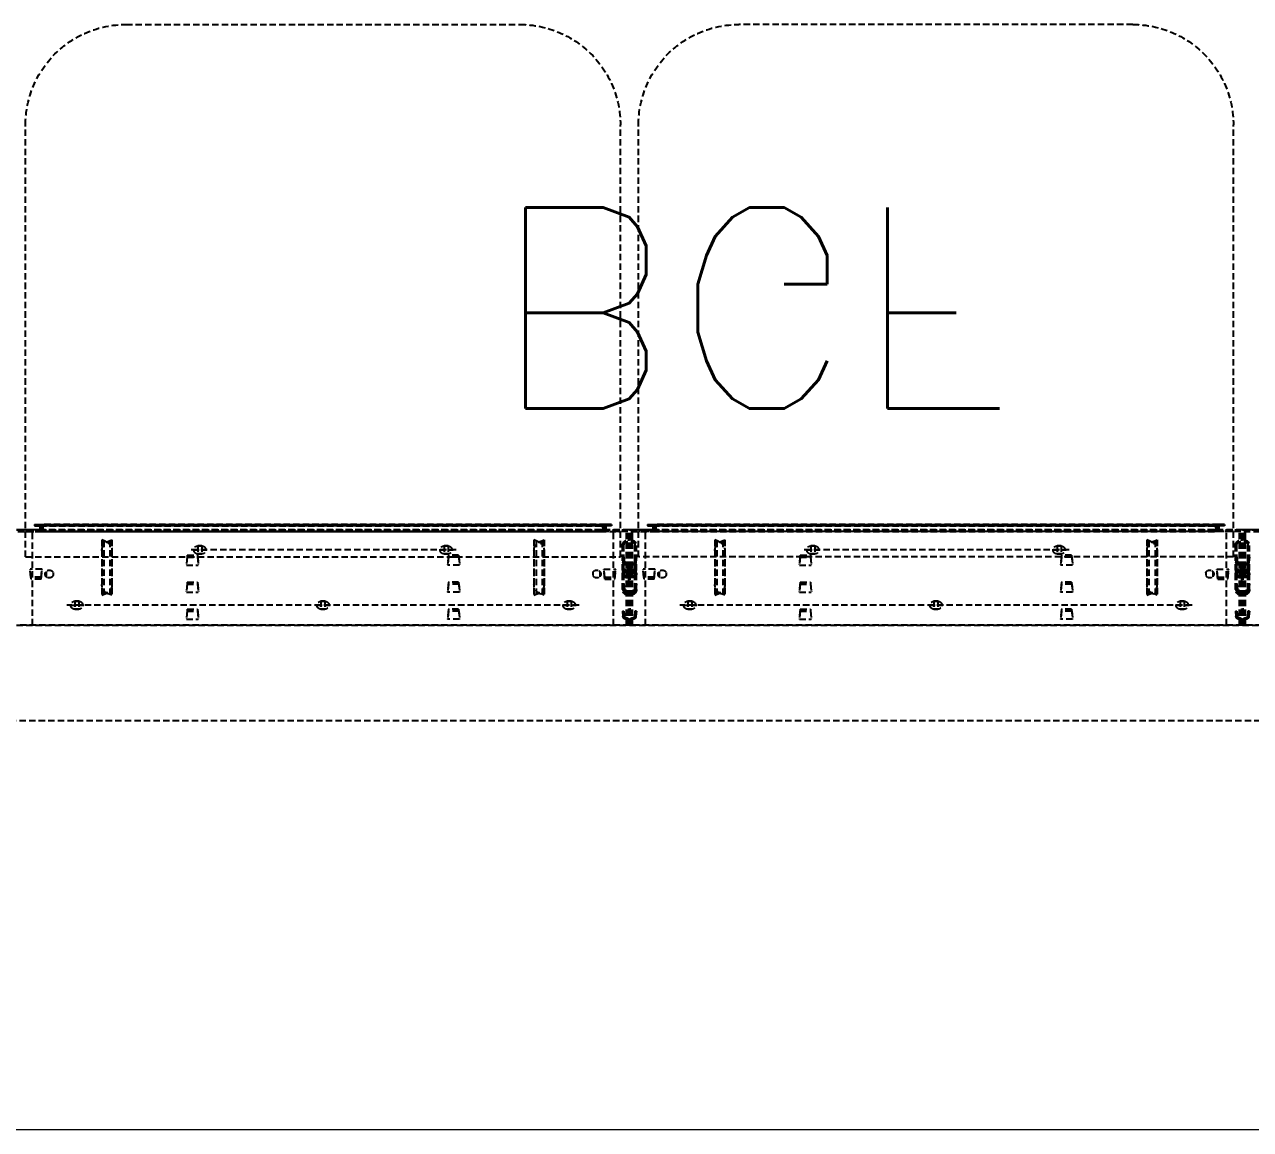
# Model space of a CAD drawing. Extents: x -32000 to 416743, y -254124 to 144214.
# Drawn here: x 13448 to 14668, y 10090 to 11190 of the extents above; entities that cross this region are included whole.
import ezdxf

# ---------------------------------------------------------------- set-up
doc = ezdxf.new("R2010")
doc.units = 0
doc.header["$LTSCALE"] = 10
doc.linetypes.add('XFM1Q40$0$HIDDEN', pattern=[9.525, 6.35, -3.175])
for name, color, linetype in [('XFM1Q40$0$BAG', 221, 'Continuous'), ('XFM1Q40$0$CBF01', 3, 'Continuous'), ('XFM1Q40$0$CBF02', 6, 'Continuous'), ('XFM1Q40$0$CBF03', 30, 'Continuous'), ('XFM1Q40$0$CBF04', 7, 'Continuous'), ('XFM1Q40$0$輪廓', 4, 'Continuous'), ('XFM7P40ICA$0$H12PL4$0$L40_19_MEJI', 252, 'Continuous')]:
    doc.layers.add(name, color=color, linetype=linetype)
doc.styles.add('XFM1Q40$0$LSP', font='SIMPLEX.shx', dxfattribs={"bigfont": 'chineset.shx'})

# ---------------------------------------------------------------- blocks, each defined once
blk = doc.blocks.new('XFM1Q40$0$A$Cac22a11c')
at = {"layer": 'XFM1Q40$0$BAG', "color": 252, "linetype": 'XFM1Q40$0$HIDDEN', "ltscale": 0.1}
for p, q in [((286549, 185857.6), (286549, 185427.6)), ((286549, 185857.6), (287141, 185857.6)), ((287141, 185857.6), (287141, 185427.6)), ((287751, 185857.6), (287159, 185857.6)), ((287159, 185857.6), (287159, 185427.6)), ((287751, 185857.6), (287751, 185427.6)), ((286549, 185832.2), (287141, 185832.2)), ((287751, 185832.2), (287159, 185832.2)), ((286649, 185327.6), (287041, 185327.6)), ((287651, 185327.6), (287259, 185327.6))]:
    blk.add_line(p, q, dxfattribs=at)
for centre, start, end in [((286649, 185427.6), 180, 270), ((287041, 185427.6), 270, 0), ((287259, 185427.6), 180, 270), ((287651, 185427.6), 270, 0)]:
    blk.add_arc(centre, 100, start, end, dxfattribs=at)
at = {"layer": 'XFM1Q40$0$CBF01', "color": 252, "linetype": 'XFM1Q40$0$HIDDEN', "ltscale": 0.1}
for p, q in [((287134, 185925.7), (287134, 185832.2)), ((287150, 185925.7), (287134, 185925.7)), ((287143, 185911.7), (287143.5, 185917)), ((287144.5, 185911.5), (287145, 185916.8)), ((287147, 185919.7), (287146.5, 185919.7)), ((287147, 185918.2), (287146.5, 185918.2)), ((287148.5, 185925.7), (287148.5, 185832.2)), ((287150, 185925.7), (287150, 185830.7)), ((287744, 185925.7), (287744, 185832.2)), ((287760, 185925.7), (287744, 185925.7)), ((287753, 185911.7), (287753.5, 185917)), ((287754.5, 185911.5), (287755, 185916.8)), ((287757, 185919.7), (287756.5, 185919.7)), ((287757, 185918.2), (287756.5, 185918.2)), ((287758.5, 185925.7), (287758.5, 185832.2)), ((287760, 185925.7), (287760, 185830.7)), ((287143, 185911.7), (287144.5, 185911.5)), ((287148.5, 185909.7), (287150, 185909.7)), ((287753, 185911.7), (287754.5, 185911.5)), ((287758.5, 185909.7), (287760, 185909.7)), ((287147, 185892.7), (287146.5, 185892.7)), ((287148.5, 185895.7), (287150, 185895.7)), ((287757, 185892.7), (287756.5, 185892.7)), ((287758.5, 185895.7), (287760, 185895.7)), ((287143, 185890.2), (287143, 185846.2)), ((287143, 185884.7), (287143.5, 185890)), ((287143, 185884.7), (287144.5, 185884.5)), ((287144.5, 185890.2), (287144.5, 185846.2)), ((287144.5, 185884.5), (287145, 185889.8)), ((287147, 185891.2), (287146.5, 185891.2)), ((287148.5, 185882.7), (287150, 185882.7)), ((287148.5, 185879.7), (287150, 185879.7)), ((287753, 185890.2), (287753, 185846.2)), ((287753, 185884.7), (287753.5, 185890)), ((287753, 185884.7), (287754.5, 185884.5)), ((287754.5, 185890.2), (287754.5, 185846.2)), ((287754.5, 185884.5), (287755, 185889.8)), ((287757, 185891.2), (287756.5, 185891.2)), ((287758.5, 185882.7), (287760, 185882.7)), ((287758.5, 185879.7), (287760, 185879.7)), ((287143, 185877.7), (287144.5, 185877.9)), ((287143, 185877.7), (287143.5, 185872.4)), ((287144.5, 185877.9), (287145, 185872.6)), ((287146.5, 185878.2), (287150, 185878.2)), ((287146.5, 185876.7), (287148.5, 185876.7)), ((287146.5, 185872.7), (287148.5, 185872.7)), ((287146.5, 185871.2), (287150, 185871.2)), ((287753, 185877.7), (287754.5, 185877.9)), ((287753, 185877.7), (287753.5, 185872.4)), ((287754.5, 185877.9), (287755, 185872.6)), ((287756.5, 185878.2), (287760, 185878.2)), ((287756.5, 185876.7), (287758.5, 185876.7)), ((287756.5, 185872.7), (287758.5, 185872.7)), ((287756.5, 185871.2), (287760, 185871.2)), ((287143, 185857.7), (287143.5, 185863)), ((287143, 185857.7), (287144.5, 185857.5)), ((287144.5, 185857.5), (287145, 185862.8)), ((287147, 185865.7), (287146.5, 185865.7)), ((287147, 185864.2), (287146.5, 185864.2)), ((287148.5, 185855.7), (287150, 185855.7)), ((287753, 185857.7), (287753.5, 185863)), ((287753, 185857.7), (287754.5, 185857.5)), ((287754.5, 185857.5), (287755, 185862.8)), ((287757, 185865.7), (287756.5, 185865.7)), ((287757, 185864.2), (287756.5, 185864.2)), ((287758.5, 185855.7), (287760, 185855.7)), ((287148.5, 185832.2), (287125, 185832.2)), ((287125, 185832.2), (287125, 185825.2)), ((287150, 185830.7), (287126.5, 185830.7)), ((287126.5, 185830.7), (287126.5, 185826.7)), ((287134, 185832.2), (287134, 185830.7)), ((287148.5, 185840.7), (287150, 185840.7)), ((287758.5, 185832.2), (287735, 185832.2)), ((287735, 185832.2), (287735, 185825.2)), ((287760, 185830.7), (287736.5, 185830.7)), ((287736.5, 185830.7), (287736.5, 185826.7)), ((287744, 185832.2), (287744, 185830.7)), ((287758.5, 185840.7), (287760, 185840.7)), ((287132, 185825.2), (287125, 185825.2)), ((287132, 185826.7), (287126.5, 185826.7)), ((287132, 185825.2), (287132, 185826.7)), ((287742, 185825.2), (287735, 185825.2)), ((287742, 185826.7), (287736.5, 185826.7)), ((287742, 185825.2), (287742, 185826.7))]:
    blk.add_line(p, q, dxfattribs=at)
for centre, radius, start, end in [((287146.5, 185916.7), 3, 90, 175), ((287146.5, 185916.7), 1.5, 90, 175), ((287147, 185921.2), 1.5, 270, 0), ((287147, 185921.2), 3, 270, 300), ((287147, 185921.2), 3, 300, 0), ((287756.5, 185916.7), 3, 90, 175), ((287756.5, 185916.7), 1.5, 90, 175), ((287757, 185921.2), 1.5, 270, 0), ((287757, 185921.2), 3, 270, 300), ((287757, 185921.2), 3, 300, 0), ((287148.5, 185890.2), 5.5, 90, 180), ((287146.5, 185889.7), 3, 90, 175), ((287148.5, 185890.2), 4, 90, 180), ((287147, 185894.2), 1.5, 270, 0), ((287147, 185894.2), 3, 270, 0), ((287758.5, 185890.2), 5.5, 90, 180), ((287756.5, 185889.7), 3, 90, 175), ((287758.5, 185890.2), 4, 90, 180), ((287757, 185894.2), 1.5, 270, 0), ((287757, 185894.2), 3, 270, 0), ((287146.5, 185889.7), 1.5, 90, 175), ((287756.5, 185889.7), 1.5, 90, 175), ((287146.5, 185874.7), 3.5, 90, 270), ((287146.5, 185872.7), 3, 185, 270), ((287146.5, 185874.7), 2, 90, 270), ((287146.5, 185872.7), 1.5, 185, 270), ((287147, 185868.2), 3, 0, 90), ((287147, 185868.2), 1.5, 0, 90), ((287147, 185867.2), 3, 270, 0), ((287147, 185867.2), 1.5, 270, 0), ((287756.5, 185874.7), 3.5, 90, 270), ((287756.5, 185872.7), 3, 185, 270), ((287756.5, 185874.7), 2, 90, 270), ((287756.5, 185872.7), 1.5, 185, 270), ((287757, 185868.2), 3, 0, 90), ((287757, 185868.2), 1.5, 0, 90), ((287757, 185867.2), 3, 270, 0), ((287757, 185867.2), 1.5, 270, 0), ((287146.5, 185862.7), 3, 90, 175), ((287146.5, 185862.7), 1.5, 90, 175), ((287756.5, 185862.7), 3, 90, 175), ((287756.5, 185862.7), 1.5, 90, 175), ((287148.5, 185846.2), 5.5, 180, 270), ((287148.5, 185846.2), 4, 180, 270), ((287758.5, 185846.2), 5.5, 180, 270), ((287758.5, 185846.2), 4, 180, 270)]:
    blk.add_arc(centre, radius, start, end, dxfattribs=at)
at = {"layer": 'XFM1Q40$0$CBF02', "color": 252, "linetype": 'XFM1Q40$0$HIDDEN', "ltscale": 0.1}
for p, q in [((286540, 185925.7), (287148.5, 185925.7)), ((286710, 185909.7), (286709, 185919.6)), ((286709.9, 185911.7), (286709.1, 185919.7)), ((286709.1, 185919.7), (286720.9, 185919.7)), ((286720, 185909.7), (286721, 185919.6)), ((286720.1, 185911.7), (286720.9, 185919.7)), ((287147, 185925.7), (287147, 185830.7)), ((287148.5, 185925.7), (287148.5, 185830.7)), ((287150, 185925.7), (287758.5, 185925.7)), ((287150, 185925.7), (287150, 185830.7)), ((287320, 185909.7), (287319, 185919.6)), ((287319.9, 185911.7), (287319.1, 185919.7)), ((287319.1, 185919.7), (287330.9, 185919.7)), ((287330, 185909.7), (287331, 185919.6)), ((287330.1, 185911.7), (287330.9, 185919.7)), ((287757, 185925.7), (287757, 185830.7)), ((287758.5, 185925.7), (287758.5, 185830.7)), ((287760, 185925.7), (288368.5, 185925.7)), ((287760, 185925.7), (287760, 185830.7)), ((286593, 185905.7), (286607, 185905.7)), ((286598, 185901.1), (286598, 185910.2)), ((286602, 185909.7), (286598, 185909.7)), ((286602, 185901.1), (286602, 185910.2)), ((286709.9, 185911.7), (286720.1, 185911.7)), ((286710, 185909.7), (286720, 185909.7)), ((286838, 185905.7), (286852, 185905.7)), ((286843, 185901.1), (286843, 185910.2)), ((286847, 185909.7), (286843, 185909.7)), ((286847, 185901.1), (286847, 185910.2)), ((287083, 185905.7), (287097, 185905.7)), ((287088, 185901.1), (287088, 185910.2)), ((287092, 185909.7), (287088, 185909.7)), ((287092, 185901.1), (287092, 185910.2)), ((287203, 185905.7), (287217, 185905.7)), ((287208, 185901.1), (287208, 185910.2)), ((287212, 185909.7), (287208, 185909.7)), ((287212, 185901.1), (287212, 185910.2)), ((287319.9, 185911.7), (287330.1, 185911.7)), ((287320, 185909.7), (287330, 185909.7)), ((287448, 185905.7), (287462, 185905.7)), ((287453, 185901.1), (287453, 185910.2)), ((287457, 185909.7), (287453, 185909.7)), ((287457, 185901.1), (287457, 185910.2)), ((287693, 185905.7), (287707, 185905.7)), ((287698, 185901.1), (287698, 185910.2)), ((287702, 185909.7), (287698, 185909.7)), ((287702, 185901.1), (287702, 185910.2)), ((286602, 185901.7), (286598, 185901.7)), ((286625, 185840.7), (286625, 185895.7)), ((286625, 185895.7), (286628.3, 185894.5)), ((286627, 185841.4), (286627, 185895)), ((286710, 185882.7), (286709, 185892.6)), ((286709.9, 185884.7), (286709.1, 185892.7)), ((286709.1, 185892.7), (286720.9, 185892.7)), ((286720, 185882.7), (286721, 185892.6)), ((286720.1, 185884.7), (286720.9, 185892.7)), ((286847, 185901.7), (286843, 185901.7)), ((287055, 185840.7), (287055, 185895.7)), ((287055, 185895.7), (287058.3, 185894.5)), ((287057, 185841.4), (287057, 185895)), ((287092, 185901.7), (287088, 185901.7)), ((287212, 185901.7), (287208, 185901.7)), ((287235, 185840.7), (287235, 185895.7)), ((287235, 185895.7), (287238.3, 185894.5)), ((287237, 185841.4), (287237, 185895)), ((287320, 185882.7), (287319, 185892.6)), ((287319.9, 185884.7), (287319.1, 185892.7)), ((287319.1, 185892.7), (287330.9, 185892.7)), ((287330, 185882.7), (287331, 185892.6)), ((287330.1, 185884.7), (287330.9, 185892.7)), ((287457, 185901.7), (287453, 185901.7)), ((287665, 185840.7), (287665, 185895.7)), ((287665, 185895.7), (287668.3, 185894.5)), ((287667, 185841.4), (287667, 185895)), ((287702, 185901.7), (287698, 185901.7)), ((286635, 185851.3), (286635, 185885.1)), ((286709.9, 185884.7), (286720.1, 185884.7)), ((286710, 185882.7), (286720, 185882.7)), ((287065, 185851.3), (287065, 185885.1)), ((287125.5, 185879.7), (287124.5, 185869.7)), ((287125.5, 185879.7), (287135.5, 185879.7)), ((287135.5, 185879.7), (287136.5, 185869.7)), ((287245, 185851.3), (287245, 185885.1)), ((287319.9, 185884.7), (287330.1, 185884.7)), ((287320, 185882.7), (287330, 185882.7)), ((287675, 185851.3), (287675, 185885.1)), ((287735.5, 185879.7), (287734.5, 185869.7)), ((287735.5, 185879.7), (287745.5, 185879.7)), ((287745.5, 185879.7), (287746.5, 185869.7)), ((287113.5, 185873.2), (287113.5, 185876.2)), ((287120.5, 185872.1), (287120.5, 185877.3)), ((287125.4, 185877.7), (287124.6, 185869.7)), ((287124.6, 185869.7), (287136.4, 185869.7)), ((287125.4, 185877.7), (287135.6, 185877.7)), ((287135.6, 185877.7), (287136.4, 185869.7)), ((287723.5, 185873.2), (287723.5, 185876.2)), ((287730.5, 185872.1), (287730.5, 185877.3)), ((287735.4, 185877.7), (287734.6, 185869.7)), ((287734.6, 185869.7), (287746.4, 185869.7)), ((287735.4, 185877.7), (287745.6, 185877.7)), ((287745.6, 185877.7), (287746.4, 185869.7)), ((286710, 185855.7), (286709, 185865.6)), ((286709.1, 185865.7), (286720.9, 185865.7)), ((286709.9, 185857.7), (286709.1, 185865.7)), ((286709.9, 185857.7), (286720.1, 185857.7)), ((286710, 185855.7), (286720, 185855.7)), ((286720, 185855.7), (286721, 185865.6)), ((286720.1, 185857.7), (286720.9, 185865.7)), ((286720.5, 185846.1), (286720.5, 185855.2)), ((286724.5, 185846.1), (286724.5, 185855.2)), ((286965.5, 185846.1), (286965.5, 185855.2)), ((286969.5, 185846.1), (286969.5, 185855.2)), ((287320, 185855.7), (287319, 185865.6)), ((287319.1, 185865.7), (287330.9, 185865.7)), ((287319.9, 185857.7), (287319.1, 185865.7)), ((287319.9, 185857.7), (287330.1, 185857.7)), ((287320, 185855.7), (287330, 185855.7)), ((287330, 185855.7), (287331, 185865.6)), ((287330.1, 185857.7), (287330.9, 185865.7)), ((287330.5, 185846.1), (287330.5, 185855.2)), ((287334.5, 185846.1), (287334.5, 185855.2)), ((287575.5, 185846.1), (287575.5, 185855.2)), ((287579.5, 185846.1), (287579.5, 185855.2)), ((286715.5, 185850.7), (286729.5, 185850.7)), ((286724.5, 185854.7), (286720.5, 185854.7)), ((286724.5, 185846.7), (286720.5, 185846.7)), ((286960.5, 185850.7), (286974.5, 185850.7)), ((286969.5, 185854.7), (286965.5, 185854.7)), ((286969.5, 185846.7), (286965.5, 185846.7)), ((287325.5, 185850.7), (287339.5, 185850.7)), ((287334.5, 185854.7), (287330.5, 185854.7)), ((287334.5, 185846.7), (287330.5, 185846.7)), ((287570.5, 185850.7), (287584.5, 185850.7)), ((287579.5, 185854.7), (287575.5, 185854.7)), ((287579.5, 185846.7), (287575.5, 185846.7)), ((286563.5, 185830.7), (286540, 185830.7)), ((286563.5, 185832.2), (287123.5, 185832.2)), ((286563.5, 185825.2), (286563.5, 185832.2)), ((286563.5, 185830.7), (287123.5, 185830.7)), ((286628.3, 185841.9), (286625, 185840.7)), ((287058.3, 185841.9), (287055, 185840.7)), ((287123.5, 185832.2), (287123.5, 185825.2)), ((287123.5, 185830.7), (287148.5, 185830.7)), ((287173.5, 185830.7), (287150, 185830.7)), ((287173.5, 185832.2), (287733.5, 185832.2)), ((287173.5, 185825.2), (287173.5, 185832.2)), ((287173.5, 185830.7), (287733.5, 185830.7)), ((287238.3, 185841.9), (287235, 185840.7)), ((287668.3, 185841.9), (287665, 185840.7)), ((287733.5, 185832.2), (287733.5, 185825.2)), ((287733.5, 185830.7), (287758.5, 185830.7)), ((287783.5, 185830.7), (287760, 185830.7)), ((286563.5, 185826.7), (287123.5, 185826.7)), ((286563.5, 185825.2), (287123.5, 185825.2)), ((287173.5, 185826.7), (287733.5, 185826.7)), ((287173.5, 185825.2), (287733.5, 185825.2))]:
    blk.add_line(p, q, dxfattribs=at)
for centre, radius, start, end in [((286709.1, 185919.6), 0.0502, 360, 191.4212), ((286720.9, 185919.6), 0.0502, 348.5788, 180), ((287319.1, 185919.6), 0.0502, 360, 191.4212), ((287330.9, 185919.6), 0.0502, 348.5788, 180), ((286598, 185905.7), 4, 90, 270), ((286602, 185905.7), 4, 270, 90), ((286843, 185905.7), 4, 90, 270), ((286847, 185905.7), 4, 270, 90), ((287088, 185905.7), 4, 90, 270), ((287092, 185905.7), 4, 270, 90), ((287208, 185905.7), 4, 90, 270), ((287212, 185905.7), 4, 270, 90), ((287453, 185905.7), 4, 90, 270), ((287457, 185905.7), 4, 270, 90), ((287698, 185905.7), 4, 90, 270), ((287702, 185905.7), 4, 270, 90), ((286625, 185885.1), 10, 0, 70.71), ((286709.1, 185892.6), 0.0502, 360, 191.4212), ((286720.9, 185892.6), 0.0502, 348.5788, 180), ((287055, 185885.1), 10, 0, 70.71), ((287235, 185885.1), 10, 0, 70.71), ((287319.1, 185892.6), 0.0502, 360, 191.4212), ((287330.9, 185892.6), 0.0502, 348.5788, 180), ((287665, 185885.1), 10, 0, 70.71), ((287117.5, 185874.1), 4.49, 63.4401, 152.8116), ((287117.5, 185875.2), 4.49, 207.1884, 296.5599), ((287117.5, 185874.7), 4, 300, 60), ((287124.6, 185869.7), 0.0502, 168.5788, 0), ((287136.4, 185869.7), 0.0502, 180, 11.4212), ((287727.5, 185874.1), 4.49, 63.4401, 152.8116), ((287727.5, 185875.2), 4.49, 207.1884, 296.5599), ((287727.5, 185874.7), 4, 300, 60), ((287734.6, 185869.7), 0.0502, 168.5788, 0), ((287746.4, 185869.7), 0.0502, 180, 11.4212), ((286709.1, 185865.6), 0.0502, 360, 191.4212), ((286720.9, 185865.6), 0.0502, 348.5788, 180), ((287319.1, 185865.6), 0.0502, 360, 191.4212), ((287330.9, 185865.6), 0.0502, 348.5788, 180), ((286625, 185851.3), 10, 289.29, 0), ((286720.5, 185850.7), 4, 90, 270), ((286724.5, 185850.7), 4, 270, 90), ((286965.5, 185850.7), 4, 90, 270), ((286969.5, 185850.7), 4, 270, 90), ((287055, 185851.3), 10, 289.29, 0), ((287235, 185851.3), 10, 289.29, 0), ((287330.5, 185850.7), 4, 90, 270), ((287334.5, 185850.7), 4, 270, 90), ((287575.5, 185850.7), 4, 90, 270), ((287579.5, 185850.7), 4, 270, 90), ((287665, 185851.3), 10, 289.29, 0)]:
    blk.add_arc(centre, radius, start, end, dxfattribs=at)
at = {"layer": 'XFM1Q40$0$CBF03', "color": 252, "linetype": 'XFM1Q40$0$HIDDEN', "ltscale": 0.1}
for p, q in [((287150, 185925.7), (286541.5, 185925.7)), ((286970, 185909.7), (286969, 185919.6)), ((286980.9, 185919.7), (286969.1, 185919.7)), ((286969.9, 185911.7), (286969.1, 185919.7)), ((286980, 185909.7), (286981, 185919.6)), ((286980.1, 185911.7), (286980.9, 185919.7)), ((287150, 185925.7), (287150, 185830.7)), ((287760, 185925.7), (287151.5, 185925.7)), ((287151.5, 185925.7), (287151.5, 185830.7)), ((287153, 185925.7), (287153, 185830.7)), ((287580, 185909.7), (287579, 185919.6)), ((287590.9, 185919.7), (287579.1, 185919.7)), ((287579.9, 185911.7), (287579.1, 185919.7)), ((287590, 185909.7), (287591, 185919.6)), ((287590.1, 185911.7), (287590.9, 185919.7)), ((287760, 185925.7), (287760, 185830.7)), ((288370, 185925.7), (287761.5, 185925.7)), ((287761.5, 185925.7), (287761.5, 185830.7)), ((287763, 185925.7), (287763, 185830.7)), ((287100, 185905.7), (286590, 185905.7)), ((286598, 185901.1), (286598, 185910.2)), ((286598, 185909.7), (286602, 185909.7)), ((286602, 185901.1), (286602, 185910.2)), ((286843, 185901.1), (286843, 185910.2)), ((286843, 185909.7), (286847, 185909.7)), ((286847, 185901.1), (286847, 185910.2)), ((286980.1, 185911.7), (286969.9, 185911.7)), ((286980, 185909.7), (286970, 185909.7)), ((287088, 185901.1), (287088, 185910.2)), ((287088, 185909.7), (287092, 185909.7)), ((287092, 185901.1), (287092, 185910.2)), ((287710, 185905.7), (287200, 185905.7)), ((287208, 185901.1), (287208, 185910.2)), ((287208, 185909.7), (287212, 185909.7)), ((287212, 185901.1), (287212, 185910.2)), ((287453, 185901.1), (287453, 185910.2)), ((287453, 185909.7), (287457, 185909.7)), ((287457, 185901.1), (287457, 185910.2)), ((287590.1, 185911.7), (287579.9, 185911.7)), ((287590, 185909.7), (287580, 185909.7)), ((287698, 185901.1), (287698, 185910.2)), ((287698, 185909.7), (287702, 185909.7)), ((287702, 185901.1), (287702, 185910.2)), ((286598, 185901.7), (286602, 185901.7)), ((286635, 185895.7), (286631.7, 185894.5)), ((286633, 185841.4), (286633, 185895)), ((286635, 185840.7), (286635, 185895.7)), ((286843, 185901.7), (286847, 185901.7)), ((286970, 185882.7), (286969, 185892.6)), ((286969.9, 185884.7), (286969.1, 185892.7)), ((286980.9, 185892.7), (286969.1, 185892.7)), ((286980, 185882.7), (286981, 185892.6)), ((286980.1, 185884.7), (286980.9, 185892.7)), ((287065, 185895.7), (287061.7, 185894.5)), ((287063, 185841.4), (287063, 185895)), ((287065, 185840.7), (287065, 185895.7)), ((287088, 185901.7), (287092, 185901.7)), ((287208, 185901.7), (287212, 185901.7)), ((287245, 185895.7), (287241.7, 185894.5)), ((287243, 185841.4), (287243, 185895)), ((287245, 185840.7), (287245, 185895.7)), ((287453, 185901.7), (287457, 185901.7)), ((287580, 185882.7), (287579, 185892.6)), ((287579.9, 185884.7), (287579.1, 185892.7)), ((287590.9, 185892.7), (287579.1, 185892.7)), ((287590, 185882.7), (287591, 185892.6)), ((287590.1, 185884.7), (287590.9, 185892.7)), ((287675, 185895.7), (287671.7, 185894.5)), ((287673, 185841.4), (287673, 185895)), ((287675, 185840.7), (287675, 185895.7)), ((287698, 185901.7), (287702, 185901.7)), ((286554.5, 185879.7), (286553.5, 185869.7)), ((286564.5, 185879.7), (286554.5, 185879.7)), ((286564.5, 185879.7), (286565.5, 185869.7)), ((286625, 185851.3), (286625, 185885.1)), ((286980.1, 185884.7), (286969.9, 185884.7)), ((286980, 185882.7), (286970, 185882.7)), ((287055, 185851.3), (287055, 185885.1)), ((287164.5, 185879.7), (287163.5, 185869.7)), ((287174.5, 185879.7), (287164.5, 185879.7)), ((287174.5, 185879.7), (287175.5, 185869.7)), ((287235, 185851.3), (287235, 185885.1)), ((287590.1, 185884.7), (287579.9, 185884.7)), ((287590, 185882.7), (287580, 185882.7)), ((287665, 185851.3), (287665, 185885.1)), ((286554.4, 185877.7), (286553.6, 185869.7)), ((286565.4, 185869.7), (286553.6, 185869.7)), ((286564.6, 185877.7), (286554.4, 185877.7)), ((286564.6, 185877.7), (286565.4, 185869.7)), ((286569.5, 185872.1), (286569.5, 185877.3)), ((286576.5, 185873.2), (286576.5, 185876.2)), ((287164.4, 185877.7), (287163.6, 185869.7)), ((287175.4, 185869.7), (287163.6, 185869.7)), ((287174.6, 185877.7), (287164.4, 185877.7)), ((287174.6, 185877.7), (287175.4, 185869.7)), ((287179.5, 185872.1), (287179.5, 185877.3)), ((287186.5, 185873.2), (287186.5, 185876.2)), ((286720.5, 185846.1), (286720.5, 185855.2)), ((286724.5, 185846.1), (286724.5, 185855.2)), ((286965.5, 185846.1), (286965.5, 185855.2)), ((286970, 185855.7), (286969, 185865.6)), ((286980.9, 185865.7), (286969.1, 185865.7)), ((286969.9, 185857.7), (286969.1, 185865.7)), ((286969.5, 185846.1), (286969.5, 185855.2)), ((286980.1, 185857.7), (286969.9, 185857.7)), ((286980, 185855.7), (286970, 185855.7)), ((286980, 185855.7), (286981, 185865.6)), ((286980.1, 185857.7), (286980.9, 185865.7)), ((287330.5, 185846.1), (287330.5, 185855.2)), ((287334.5, 185846.1), (287334.5, 185855.2)), ((287575.5, 185846.1), (287575.5, 185855.2)), ((287580, 185855.7), (287579, 185865.6)), ((287590.9, 185865.7), (287579.1, 185865.7)), ((287579.9, 185857.7), (287579.1, 185865.7)), ((287579.5, 185846.1), (287579.5, 185855.2)), ((287590.1, 185857.7), (287579.9, 185857.7)), ((287590, 185855.7), (287580, 185855.7)), ((287590, 185855.7), (287591, 185865.6)), ((287590.1, 185857.7), (287590.9, 185865.7)), ((286977.5, 185850.7), (286712.5, 185850.7)), ((286720.5, 185854.7), (286724.5, 185854.7)), ((286720.5, 185846.7), (286724.5, 185846.7)), ((286965.5, 185854.7), (286969.5, 185854.7)), ((286965.5, 185846.7), (286969.5, 185846.7)), ((287587.5, 185850.7), (287322.5, 185850.7)), ((287330.5, 185854.7), (287334.5, 185854.7)), ((287330.5, 185846.7), (287334.5, 185846.7)), ((287575.5, 185854.7), (287579.5, 185854.7)), ((287575.5, 185846.7), (287579.5, 185846.7)), ((287150, 185830.7), (286541.5, 185830.7)), ((287126.5, 185832.2), (286566.5, 185832.2)), ((286566.5, 185832.2), (286566.5, 185830.7)), ((286566.5, 185830.7), (286566.5, 185825.2)), ((286631.7, 185841.9), (286635, 185840.7)), ((287061.7, 185841.9), (287065, 185840.7)), ((287126.5, 185830.7), (287126.5, 185832.2)), ((287126.5, 185825.2), (287126.5, 185830.7)), ((287760, 185830.7), (287151.5, 185830.7)), ((287736.5, 185832.2), (287176.5, 185832.2)), ((287176.5, 185832.2), (287176.5, 185830.7)), ((287176.5, 185830.7), (287176.5, 185825.2)), ((287241.7, 185841.9), (287245, 185840.7)), ((287671.7, 185841.9), (287675, 185840.7)), ((287736.5, 185830.7), (287736.5, 185832.2)), ((287736.5, 185825.2), (287736.5, 185830.7)), ((288370, 185830.7), (287761.5, 185830.7)), ((287126.5, 185826.7), (286566.5, 185826.7)), ((287126.5, 185825.2), (286566.5, 185825.2)), ((287736.5, 185826.7), (287176.5, 185826.7)), ((287736.5, 185825.2), (287176.5, 185825.2))]:
    blk.add_line(p, q, dxfattribs=at)
for centre, radius, start, end in [((286969.1, 185919.6), 0.0502, 360, 191.4212), ((286980.9, 185919.6), 0.0502, 348.5788, 180), ((287579.1, 185919.6), 0.0502, 360, 191.4212), ((287590.9, 185919.6), 0.0502, 348.5788, 180), ((286598, 185905.7), 4, 90, 270), ((286602, 185905.7), 4, 270, 90), ((286843, 185905.7), 4, 90, 270), ((286847, 185905.7), 4, 270, 90), ((287088, 185905.7), 4, 90, 270), ((287092, 185905.7), 4, 270, 90), ((287208, 185905.7), 4, 90, 270), ((287212, 185905.7), 4, 270, 90), ((287453, 185905.7), 4, 90, 270), ((287457, 185905.7), 4, 270, 90), ((287698, 185905.7), 4, 90, 270), ((287702, 185905.7), 4, 270, 90), ((286635, 185885.1), 10, 109.29, 180), ((286969.1, 185892.6), 0.0502, 360, 191.4212), ((286980.9, 185892.6), 0.0502, 348.5788, 180), ((287065, 185885.1), 10, 109.29, 180), ((287245, 185885.1), 10, 109.29, 180), ((287579.1, 185892.6), 0.0502, 360, 191.4212), ((287590.9, 185892.6), 0.0502, 348.5788, 180), ((287675, 185885.1), 10, 109.29, 180), ((286553.6, 185869.7), 0.0502, 168.5788, 0), ((286565.4, 185869.7), 0.0502, 180, 11.4212), ((286572.5, 185874.7), 4, 120, 240), ((286572.5, 185874.1), 4.49, 27.1884, 116.5599), ((286572.5, 185875.2), 4.49, 243.4401, 332.8116), ((287163.6, 185869.7), 0.0502, 168.5788, 0), ((287175.4, 185869.7), 0.0502, 180, 11.4212), ((287182.5, 185874.7), 4, 120, 240), ((287182.5, 185874.1), 4.49, 27.1884, 116.5599), ((287182.5, 185875.2), 4.49, 243.4401, 332.8116), ((286969.1, 185865.6), 0.0502, 360, 191.4212), ((286980.9, 185865.6), 0.0502, 348.5788, 180), ((287579.1, 185865.6), 0.0502, 360, 191.4212), ((287590.9, 185865.6), 0.0502, 348.5788, 180), ((286635, 185851.3), 10, 180, 250.71), ((286720.5, 185850.7), 4, 90, 270), ((286724.5, 185850.7), 4, 270, 90), ((286965.5, 185850.7), 4, 90, 270), ((286969.5, 185850.7), 4, 270, 90), ((287065, 185851.3), 10, 180, 250.71), ((287245, 185851.3), 10, 180, 250.71), ((287330.5, 185850.7), 4, 90, 270), ((287334.5, 185850.7), 4, 270, 90), ((287575.5, 185850.7), 4, 90, 270), ((287579.5, 185850.7), 4, 270, 90), ((287675, 185851.3), 10, 180, 250.71)]:
    blk.add_arc(centre, radius, start, end, dxfattribs=at)
at = {"layer": 'XFM1Q40$0$CBF04', "color": 252, "linetype": 'XFM1Q40$0$HIDDEN', "ltscale": 0.1}
for p, q in [((286540, 185925.7), (286556, 185925.7)), ((286556, 185925.7), (286556, 185832.2)), ((287150, 185925.7), (287150, 185830.7)), ((287150, 185925.7), (287166, 185925.7)), ((287151.5, 185925.7), (287151.5, 185832.2)), ((287153, 185919.7), (287153.5, 185919.7)), ((287153, 185918.2), (287153.5, 185918.2)), ((287155.5, 185911.5), (287155, 185916.8)), ((287157, 185911.7), (287156.5, 185917)), ((287166, 185925.7), (287166, 185832.2)), ((287760, 185925.7), (287760, 185830.7)), ((287760, 185925.7), (287776, 185925.7)), ((287761.5, 185925.7), (287761.5, 185832.2)), ((287763, 185919.7), (287763.5, 185919.7)), ((287763, 185918.2), (287763.5, 185918.2)), ((287765.5, 185911.5), (287765, 185916.8)), ((287767, 185911.7), (287766.5, 185917)), ((287151.5, 185909.7), (287150, 185909.7)), ((287157, 185911.7), (287155.5, 185911.5)), ((287761.5, 185909.7), (287760, 185909.7)), ((287767, 185911.7), (287765.5, 185911.5)), ((287151.5, 185895.7), (287150, 185895.7)), ((287153, 185892.7), (287153.5, 185892.7)), ((287761.5, 185895.7), (287760, 185895.7)), ((287763, 185892.7), (287763.5, 185892.7)), ((287151.5, 185882.7), (287150, 185882.7)), ((287151.5, 185879.7), (287150, 185879.7)), ((287153, 185891.2), (287153.5, 185891.2)), ((287155.5, 185884.5), (287155, 185889.8)), ((287155.5, 185890.2), (287155.5, 185846.2)), ((287157, 185884.7), (287155.5, 185884.5)), ((287157, 185884.7), (287156.5, 185890)), ((287157, 185890.2), (287157, 185846.2)), ((287761.5, 185882.7), (287760, 185882.7)), ((287761.5, 185879.7), (287760, 185879.7)), ((287763, 185891.2), (287763.5, 185891.2)), ((287765.5, 185884.5), (287765, 185889.8)), ((287765.5, 185890.2), (287765.5, 185846.2)), ((287767, 185884.7), (287765.5, 185884.5)), ((287767, 185884.7), (287766.5, 185890)), ((287767, 185890.2), (287767, 185846.2)), ((287153.5, 185878.2), (287150, 185878.2)), ((287153.5, 185871.2), (287150, 185871.2)), ((287153.5, 185876.7), (287151.5, 185876.7)), ((287153.5, 185872.7), (287151.5, 185872.7)), ((287155.5, 185877.9), (287155, 185872.6)), ((287157, 185877.7), (287155.5, 185877.9)), ((287157, 185877.7), (287156.5, 185872.4)), ((287763.5, 185878.2), (287760, 185878.2)), ((287763.5, 185871.2), (287760, 185871.2)), ((287763.5, 185876.7), (287761.5, 185876.7)), ((287763.5, 185872.7), (287761.5, 185872.7)), ((287765.5, 185877.9), (287765, 185872.6)), ((287767, 185877.7), (287765.5, 185877.9)), ((287767, 185877.7), (287766.5, 185872.4)), ((287151.5, 185855.7), (287150, 185855.7)), ((287153, 185865.7), (287153.5, 185865.7)), ((287153, 185864.2), (287153.5, 185864.2)), ((287155.5, 185857.5), (287155, 185862.8)), ((287157, 185857.7), (287155.5, 185857.5)), ((287157, 185857.7), (287156.5, 185863)), ((287761.5, 185855.7), (287760, 185855.7)), ((287763, 185865.7), (287763.5, 185865.7)), ((287763, 185864.2), (287763.5, 185864.2)), ((287765.5, 185857.5), (287765, 185862.8)), ((287767, 185857.7), (287765.5, 185857.5)), ((287767, 185857.7), (287766.5, 185863)), ((286540, 185830.7), (286563.5, 185830.7)), ((286541.5, 185832.2), (286565, 185832.2)), ((286556, 185832.2), (286556, 185830.7)), ((286563.5, 185830.7), (286563.5, 185826.7)), ((286565, 185832.2), (286565, 185825.2)), ((287151.5, 185840.7), (287150, 185840.7)), ((287150, 185830.7), (287173.5, 185830.7)), ((287151.5, 185832.2), (287175, 185832.2)), ((287166, 185832.2), (287166, 185830.7)), ((287173.5, 185830.7), (287173.5, 185826.7)), ((287175, 185832.2), (287175, 185825.2)), ((287761.5, 185840.7), (287760, 185840.7)), ((287760, 185830.7), (287783.5, 185830.7)), ((287761.5, 185832.2), (287785, 185832.2)), ((286558, 185826.7), (286563.5, 185826.7)), ((286558, 185825.2), (286558, 185826.7)), ((286558, 185825.2), (286565, 185825.2)), ((287168, 185826.7), (287173.5, 185826.7)), ((287168, 185825.2), (287168, 185826.7)), ((287168, 185825.2), (287175, 185825.2))]:
    blk.add_line(p, q, dxfattribs=at)
for centre, radius, start, end in [((287153, 185921.2), 3, 180, 240), ((287153, 185921.2), 1.5, 180, 270), ((287153, 185921.2), 3, 240, 270), ((287153.5, 185916.7), 3, 5, 90), ((287153.5, 185916.7), 1.5, 5, 90), ((287763, 185921.2), 3, 180, 240), ((287763, 185921.2), 1.5, 180, 270), ((287763, 185921.2), 3, 240, 270), ((287763.5, 185916.7), 3, 5, 90), ((287763.5, 185916.7), 1.5, 5, 90), ((287153, 185894.2), 3, 180, 270), ((287151.5, 185890.2), 5.5, 0, 90), ((287153, 185894.2), 1.5, 180, 270), ((287151.5, 185890.2), 4, 0, 90), ((287153.5, 185889.7), 3, 5, 90), ((287763, 185894.2), 3, 180, 270), ((287761.5, 185890.2), 5.5, 0, 90), ((287763, 185894.2), 1.5, 180, 270), ((287761.5, 185890.2), 4, 0, 90), ((287763.5, 185889.7), 3, 5, 90), ((287153.5, 185889.7), 1.5, 5, 90), ((287763.5, 185889.7), 1.5, 5, 90), ((287153, 185868.2), 3, 90, 180), ((287153, 185867.2), 3, 180, 270), ((287153, 185868.2), 1.5, 90, 180), ((287153, 185867.2), 1.5, 180, 270), ((287153.5, 185874.7), 3.5, 270, 90), ((287153.5, 185874.7), 2, 270, 90), ((287153.5, 185872.7), 1.5, 270, 355), ((287153.5, 185872.7), 3, 270, 355), ((287763, 185868.2), 3, 90, 180), ((287763, 185867.2), 3, 180, 270), ((287763, 185868.2), 1.5, 90, 180), ((287763, 185867.2), 1.5, 180, 270), ((287763.5, 185874.7), 3.5, 270, 90), ((287763.5, 185874.7), 2, 270, 90), ((287763.5, 185872.7), 1.5, 270, 355), ((287763.5, 185872.7), 3, 270, 355), ((287153.5, 185862.7), 3, 5, 90), ((287153.5, 185862.7), 1.5, 5, 90), ((287763.5, 185862.7), 3, 5, 90), ((287763.5, 185862.7), 1.5, 5, 90), ((287151.5, 185846.2), 4, 270, 0), ((287151.5, 185846.2), 5.5, 270, 0), ((287761.5, 185846.2), 4, 270, 0), ((287761.5, 185846.2), 5.5, 270, 0)]:
    blk.add_arc(centre, radius, start, end, dxfattribs=at)
at = {"layer": 'XFM1Q40$0$輪廓', "color": 252, "linetype": 'XFM1Q40$0$HIDDEN', "ltscale": 0.1}
blk.add_line((285200, 186020.6), (289100, 186020.6), dxfattribs=at)
at = {"color": 252, "linetype": 'XFM1Q40$0$HIDDEN', "ltscale": 0.1, "style": 'XFM1Q40$0$LSP'}
blk.add_text('BGF', height=200, dxfattribs=at).set_placement((287012.4, 185509.9))
blk = doc.blocks.new('XFM1Q40')
at = {"xscale": -1, "rotation": 180}
blk.add_blockref('XFM1Q40$0$A$Cac22a11c', (-273100, 196517.6), dxfattribs=at)
blk = doc.blocks.new('XFM7P40ICA$0$H12PL4')
at = {"layer": 'XFM7P40ICA$0$H12PL4$0$L40_19_MEJI', "lineweight": 0}
blk.add_line((10400, 10090), (15000, 10090), dxfattribs=at)
blk = doc.blocks.new('XFM7P40ICA')
blk.add_blockref('XFM7P40ICA$0$H12PL4', (0, 0))

msp = doc.modelspace()

# ---------------------------------------------------------------- block references
for name in ['XFM7P40ICA', 'XFM1Q40']:
    msp.add_blockref(name, (0, 0))

doc.saveas('drawing.dxf')
